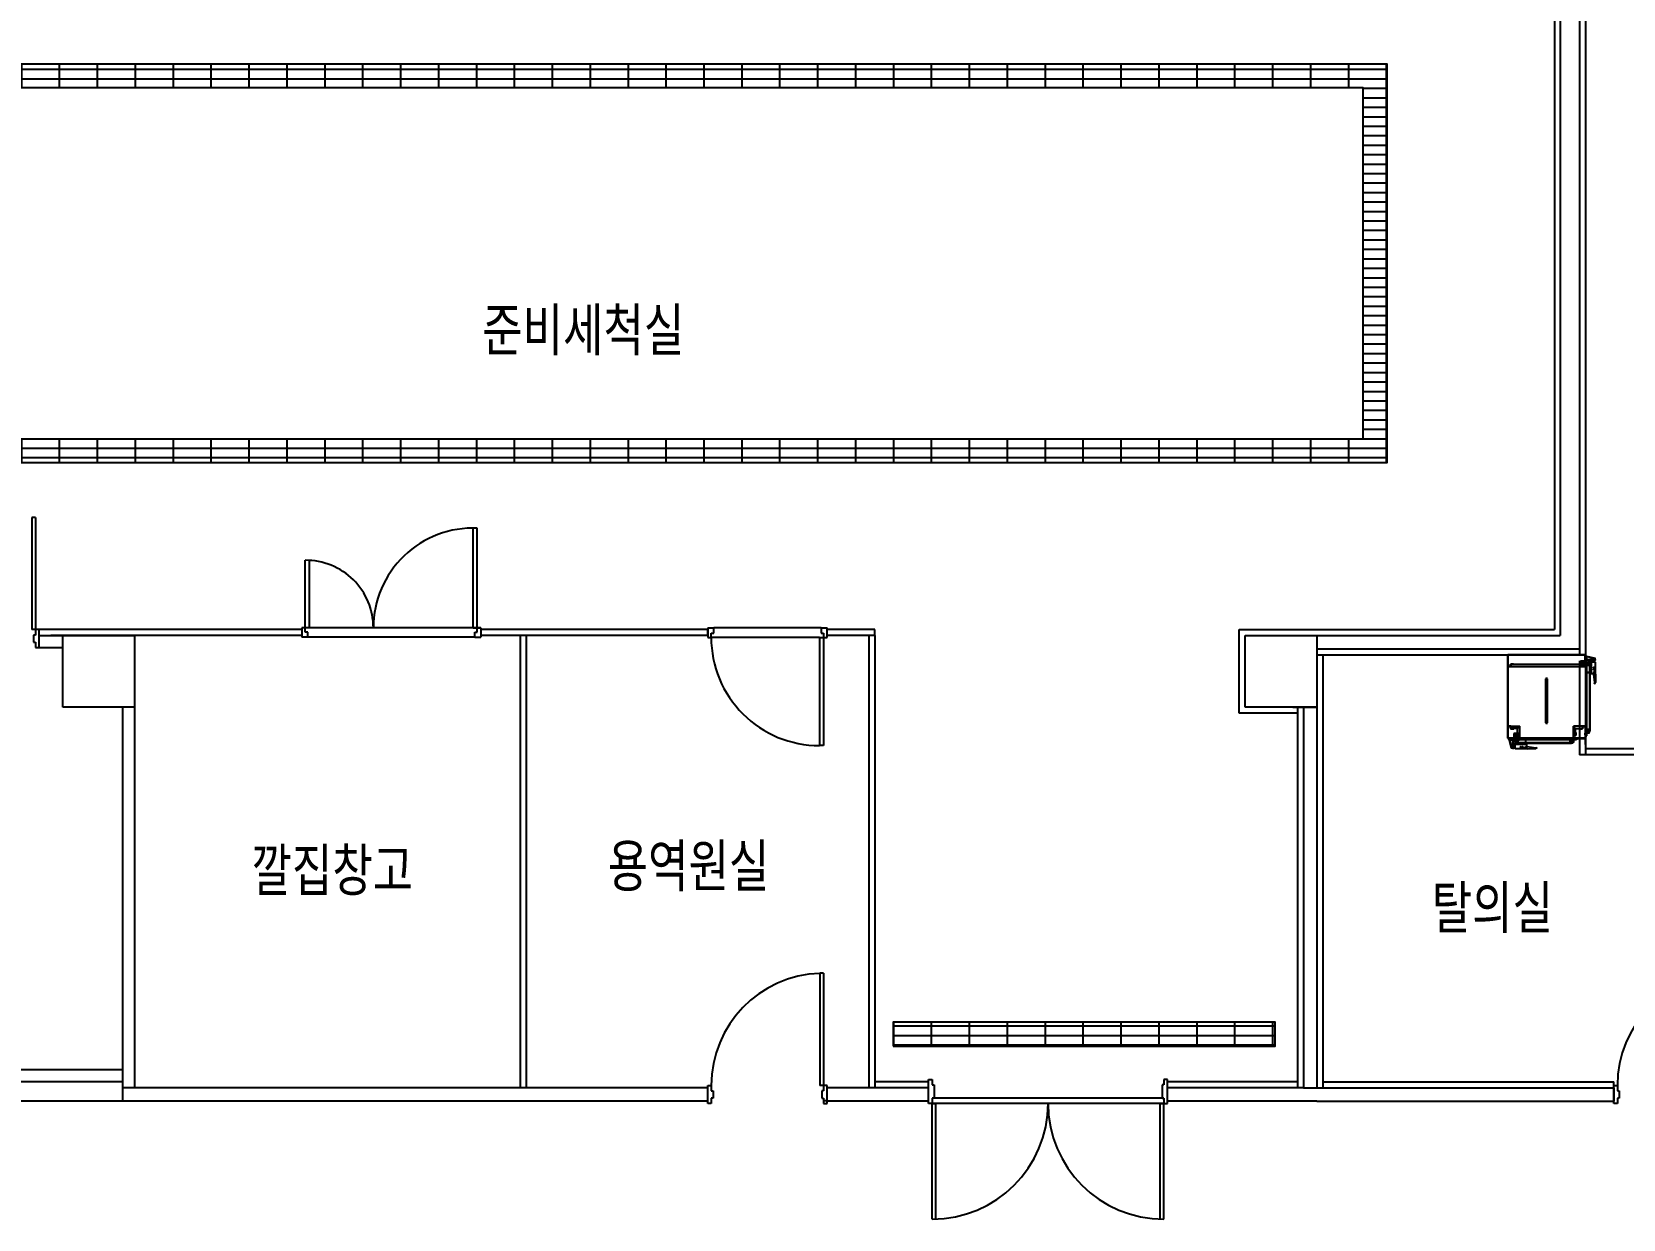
# Model space of a CAD drawing. Header units: millimetres. Extents: x 592430 to 684586, y -483905 to -416366.
# Drawn here: x 640673 to 653999, y -448398 to -438448 of the extents above; entities that cross this region are included whole.
import ezdxf

# ---------------------------------------------------------------- set-up
doc = ezdxf.new("R2010")
doc.units = ezdxf.units.MM
doc.header["$LTSCALE"] = 500
doc.layers.add('동물실', color=9, linetype='Continuous')
doc.styles.add('GHD', font='simple.shx', dxfattribs={"bigfont": 'whgtxt.shx'})
pattern_1 = [(0, (505968.09, -480354.85), (0, 79.375), []), (90, (505968.1, -480354.85), (-317.5, 2e-14), [])]

msp = doc.modelspace()

# ---------------------------------------------------------------- hatches: boundary and pattern name
at = {"layer": '동물실'}
h = msp.add_hatch(dxfattribs=at)
h.set_pattern_fill('GRATE', color=251, scale=100)
h.set_pattern_definition(pattern_1)
h.paths.add_polyline_path([(639533, -438718), (639733, -438918), (651823, -438918), (651823, -441858), (639733, -441858), (639533, -442058), (652023, -442058), (652023, -438718)])
h = msp.add_hatch(dxfattribs=at)
h.set_pattern_fill('GRATE', color=251, scale=100)
h.set_pattern_definition(pattern_1)
h.paths.add_polyline_path([(647885, -446948), (651085, -446948), (651085, -446748), (647885, -446748)])

# ---------------------------------------------------------------- linework, layer by layer
at = {"layer": '동물실', "color": 251}
for p, q in [((653683, -434958), (653683, -444508)), ((653633, -437108), (653633, -443668)), ((653633, -437108), (653633, -443668)), ((653423, -437318), (653423, -443458)), ((653473, -437268), (653473, -443508)), ((640673, -442518), (640673, -443458)), ((640703, -442518), (640673, -442518)), ((640673, -442518), (640673, -443458)), ((640703, -442518), (640673, -442518)), ((640703, -442518), (640703, -443458)), ((640703, -442518), (640703, -443458)), ((644368, -443442), (644368, -442607)), ((644403, -443442), (644403, -442607)), ((642962, -443442), (642962, -442877)), ((642997, -443442), (642997, -442877)), ((640703, -443458), (640673, -443458)), ((640703, -443458), (640673, -443458)), ((640703, -443503), (640688, -443503)), ((640688, -443503), (640688, -443563)), ((640703, -443503), (640688, -443503)), ((640688, -443503), (640688, -443563)), ((640733, -443458), (640703, -443458)), ((640703, -443458), (640703, -443503)), ((640733, -443458), (640703, -443458)), ((640703, -443458), (640703, -443503)), ((640733, -443608), (640733, -443458)), ((640733, -443608), (640733, -443458)), ((642933, -443458), (640733, -443458)), ((640733, -443508), (640933, -443508)), ((642933, -443508), (640833, -443508)), ((640933, -443508), (641533, -443508)), ((640933, -444108), (640933, -443508)), ((641533, -443508), (641533, -444108)), ((642962, -443442), (642933, -443442)), ((642933, -443442), (642933, -443522)), ((642933, -443442), (642933, -443522)), ((644433, -443442), (642933, -443442)), ((642962, -443478), (642962, -443442)), ((642997, -443442), (642962, -443442)), ((642983, -443478), (642962, -443478)), ((642983, -443522), (642983, -443478)), ((644368, -443442), (644403, -443442)), ((644383, -443522), (644383, -443478)), ((644383, -443478), (644403, -443478)), ((644403, -443478), (644403, -443442)), ((644403, -443442), (644433, -443442)), ((644433, -443442), (644433, -443522)), ((646333, -443458), (644433, -443458)), ((646333, -443508), (644433, -443508)), ((644763, -443508), (644763, -447298)), ((644813, -443508), (644813, -447298)), ((646333, -443443), (646333, -443523)), ((646333, -443443), (646383, -443443)), ((646333, -443508), (646333, -443458)), ((646333, -443458), (646333, -443508)), ((646362, -443488), (646383, -443488)), ((646362, -443523), (646362, -443488)), ((646362, -443488), (646383, -443488)), ((646383, -443488), (646383, -443443)), ((647283, -443443), (646383, -443443)), ((647283, -443443), (647283, -443488)), ((647283, -443443), (647333, -443443)), ((647283, -443488), (647303, -443488)), ((647303, -443488), (647303, -443523)), ((647333, -443523), (647333, -443443)), ((647733, -443458), (647333, -443458)), ((647333, -443508), (647333, -443458)), ((647333, -443508), (647333, -443458)), ((647333, -443508), (647333, -443458)), ((647733, -443508), (647333, -443508)), ((647683, -443508), (647683, -447298)), ((647733, -443508), (647733, -443458)), ((647733, -443508), (647733, -447298)), ((650783, -443458), (651433, -443458)), ((650783, -444158), (650783, -443458)), ((650833, -443508), (651433, -443508)), ((650833, -444108), (650833, -443508)), ((651433, -443458), (653423, -443458)), ((651433, -443508), (651433, -443708)), ((651433, -443508), (651433, -444108)), ((651433, -443508), (653473, -443508)), ((640688, -443563), (640703, -443563)), ((640688, -443563), (640703, -443563)), ((640703, -443563), (640703, -443608)), ((640703, -443563), (640703, -443608)), ((640703, -443608), (640733, -443608)), ((640703, -443608), (640733, -443608)), ((640733, -443608), (640933, -443608)), ((642983, -443522), (642933, -443522)), ((644383, -443522), (642983, -443522)), ((644383, -443522), (644433, -443522)), ((646333, -443523), (646362, -443523)), ((647268, -443523), (646362, -443523)), ((647268, -443523), (647268, -444429)), ((647268, -443523), (647303, -443523)), ((647303, -443523), (647333, -443523)), ((647303, -443523), (647303, -444429)), ((651433, -443618), (653633, -443618)), ((641533, -443708), (641533, -447298)), ((651433, -443668), (653683, -443668)), ((651483, -443668), (651483, -447298)), ((653033, -443668), (653033, -443768)), ((653033, -443768), (653033, -443668)), ((653033, -443668), (653683, -443668)), ((653033, -443681), (653033, -443716)), ((653033, -443686), (653033, -443721)), ((653033, -443768), (653033, -444370)), ((653033, -443768), (653058, -443768)), ((653058, -443768), (653033, -443768)), ((653034, -443767), (653034, -443670)), ((653682, -443670), (653034, -443670)), ((653034, -443670), (653034, -443767)), ((653034, -443767), (653057, -443767)), ((653034, -444368), (653034, -443768)), ((653057, -443767), (653057, -443747)), ((653057, -443747), (653082, -443747)), ((653082, -443748), (653058, -443748)), ((653058, -443748), (653058, -443768)), ((653658, -443750), (653058, -443750)), ((653058, -443750), (653058, -443768)), ((653058, -443768), (653658, -443768)), ((653077, -443744), (653077, -443755)), ((653082, -443748), (653082, -443747)), ((653633, -443718), (653633, -444508)), ((653634, -443748), (653634, -443747)), ((653634, -443747), (653659, -443747)), ((653658, -443748), (653634, -443748)), ((653639, -443742), (653639, -443758)), ((653642, -443719), (653682, -443719)), ((653642, -443759), (653642, -443719)), ((653682, -443759), (653642, -443759)), ((653689, -443731), (653652, -443731)), ((653652, -443731), (653652, -443746)), ((653652, -443746), (653689, -443746)), ((653658, -443768), (653658, -443748)), ((653658, -443768), (653658, -443750)), ((653683, -443768), (653658, -443768)), ((653659, -443747), (653659, -443767)), ((653659, -443767), (653682, -443767)), ((653660, -443734), (653666, -443734)), ((653666, -443743), (653660, -443743)), ((653682, -443767), (653682, -443670)), ((653682, -443719), (653682, -443759)), ((653683, -443668), (653683, -443768)), ((653693, -443681), (653683, -443681)), ((653683, -443681), (653683, -443716)), ((653693, -443686), (653683, -443686)), ((653683, -443686), (653683, -443721)), ((653683, -443716), (653693, -443716)), ((653683, -443721), (653693, -443721)), ((653697, -443733), (653685, -443733)), ((653689, -443746), (653689, -443731)), ((653689, -443731), (653721, -443731)), ((653703, -443745), (653689, -443745)), ((653702, -443746), (653689, -443746)), ((653689, -443761), (653701, -443761)), ((653689, -443818), (653689, -443761)), ((653720, -443733), (653691, -443733)), ((653691, -443733), (653691, -444304)), ((653691, -443763), (653691, -443817)), ((653702, -443763), (653691, -443763)), ((653693, -443716), (653693, -443681)), ((653693, -443681), (653748, -443697)), ((653693, -443681), (653765, -443697)), ((653693, -443721), (653693, -443686)), ((653693, -443686), (653693, -443712)), ((653693, -443686), (653693, -443712)), ((653693, -443707), (653748, -443707)), ((653693, -443707), (653765, -443707)), ((653732, -443713), (653693, -443713)), ((653749, -443713), (653693, -443713)), ((653701, -443746), (653702, -443746)), ((653701, -443761), (653701, -443746)), ((653702, -443746), (653702, -443763)), ((653702, -443753), (653702, -443746)), ((653703, -443753), (653702, -443753)), ((653703, -443745), (653703, -443753)), ((653708, -443713), (653708, -443743)), ((653720, -444304), (653720, -443733)), ((653769, -443731), (653721, -443731)), ((653721, -443731), (653721, -443825)), ((653721, -443731), (653721, -444305)), ((653727, -443728), (653727, -443731)), ((653730, -443731), (653730, -443825)), ((653732, -443707), (653732, -443715)), ((653747, -443709), (653732, -443709)), ((653732, -443715), (653736, -443723)), ((653747, -443715), (653743, -443723)), ((653745, -443715), (653745, -443731)), ((653747, -443707), (653747, -443715)), ((653748, -443707), (653748, -443697)), ((653764, -443709), (653749, -443709)), ((653749, -443712), (653749, -443720)), ((653749, -443715), (653753, -443723)), ((653764, -443715), (653760, -443723)), ((653764, -443707), (653764, -443715)), ((653764, -443731), (653766, -443736)), ((653765, -443707), (653765, -443697)), ((653766, -443736), (653766, -443793)), ((653769, -443825), (653769, -443731)), ((653769, -443830), (653769, -443731)), ((653367, -443869), (653349, -443869)), ((653349, -443869), (653349, -444239)), ((653367, -443882), (653349, -443882)), ((653364, -443885), (653352, -443885)), ((653352, -443885), (653352, -444223)), ((653358, -443858), (653358, -444249)), ((653364, -444223), (653364, -443885)), ((653367, -444239), (653367, -443869)), ((653719, -443818), (653689, -443818)), ((653691, -443817), (653720, -443817)), ((653719, -443837), (653719, -443818)), ((653720, -443837), (653719, -443837)), ((653720, -443817), (653720, -443837)), ((653721, -443825), (653769, -443825)), ((653766, -443793), (653749, -443825)), ((653754, -443830), (653749, -443825)), ((653763, -443902), (653754, -443830)), ((653759, -443912), (653763, -443902)), ((653762, -443912), (653767, -443902)), ((653769, -443830), (653767, -443902)), ((653762, -443912), (653759, -443912)), ((641533, -444108), (640933, -444108)), ((641433, -444108), (641433, -447298)), ((651273, -444158), (650783, -444158)), ((651433, -444108), (650833, -444108)), ((651233, -444108), (651433, -444108)), ((651273, -444108), (651273, -447298)), ((651323, -444108), (651323, -447298)), ((651433, -444108), (651433, -447298)), ((653058, -444268), (653034, -444268)), ((653034, -444270), (653057, -444270)), ((653057, -444270), (653057, -444290)), ((653057, -444290), (653083, -444290)), ((653058, -444286), (653058, -444268)), ((653058, -444288), (653058, -444268)), ((653083, -444288), (653058, -444288)), ((653059, -444268), (653133, -444268)), ((653059, -444268), (653059, -444286)), ((653059, -444268), (653133, -444268)), ((653115, -444286), (653059, -444286)), ((653083, -444290), (653083, -444288)), ((653133, -444268), (653115, -444286)), ((653133, -444268), (653115, -444286)), ((653115, -444344), (653115, -444286)), ((653133, -444344), (653133, -444268)), ((653133, -444344), (653133, -444268)), ((653349, -444226), (653367, -444226)), ((653349, -444239), (653367, -444239)), ((653352, -444223), (653364, -444223)), ((653583, -444268), (653601, -444286)), ((653583, -444344), (653583, -444268)), ((653657, -444268), (653583, -444268)), ((653601, -444344), (653601, -444286)), ((653601, -444286), (653657, -444286)), ((653633, -444288), (653633, -444290)), ((653658, -444288), (653633, -444288)), ((653633, -444290), (653659, -444290)), ((653657, -444268), (653657, -444286)), ((653658, -444268), (653658, -444286)), ((653658, -444268), (653658, -444288)), ((653683, -444268), (653658, -444268)), ((653659, -444270), (653682, -444270)), ((653659, -444290), (653659, -444270)), ((653682, -444270), (653682, -444368)), ((653683, -444306), (653683, -444315)), ((653683, -444306), (653695, -444306)), ((653721, -444305), (653689, -444305)), ((653691, -444304), (653720, -444304)), ((653721, -444305), (653695, -444305)), ((653695, -444305), (653695, -444316)), ((653721, -444305), (653695, -444305)), ((653708, -444285), (653708, -444332)), ((653708, -444304), (653708, -444310)), ((653721, -444316), (653721, -444305)), ((653721, -444316), (653721, -444305)), ((647303, -444429), (647268, -444429)), ((653033, -444370), (653683, -444370)), ((653033, -444370), (653133, -444370)), ((653682, -444368), (653034, -444368)), ((653132, -444368), (653034, -444368)), ((653046, -444380), (653046, -444370)), ((653046, -444380), (653062, -444452)), ((653046, -444380), (653062, -444435)), ((653081, -444380), (653046, -444380)), ((653051, -444380), (653051, -444370)), ((653051, -444380), (653077, -444380)), ((653051, -444380), (653077, -444380)), ((653086, -444380), (653051, -444380)), ((653072, -444435), (653062, -444435)), ((653072, -444380), (653072, -444452)), ((653072, -444380), (653072, -444435)), ((653072, -444419), (653080, -444419)), ((653072, -444434), (653080, -444434)), ((653074, -444434), (653074, -444419)), ((653074, -444451), (653074, -444436)), ((653077, -444395), (653107, -444395)), ((653077, -444436), (653085, -444436)), ((653078, -444436), (653078, -444380)), ((653078, -444419), (653078, -444380)), ((653080, -444419), (653088, -444423)), ((653080, -444434), (653088, -444430)), ((653080, -444432), (653096, -444432)), ((653080, -444436), (653088, -444440)), ((653081, -444370), (653081, -444380)), ((653123, -444328), (653083, -444328)), ((653083, -444328), (653083, -444368)), ((653083, -444368), (653123, -444368)), ((653083, -444368), (653123, -444368)), ((653086, -444370), (653086, -444380)), ((653093, -444414), (653096, -444414)), ((653096, -444339), (653111, -444339)), ((653096, -444376), (653096, -444339)), ((653096, -444376), (653096, -444408)), ((653111, -444376), (653096, -444376)), ((653096, -444408), (653566, -444408)), ((653096, -444408), (653190, -444408)), ((653096, -444456), (653096, -444408)), ((653096, -444417), (653190, -444417)), ((653097, -444378), (653565, -444378)), ((653097, -444407), (653097, -444378)), ((653565, -444407), (653097, -444407)), ((653098, -444384), (653098, -444372)), ((653099, -444347), (653099, -444353)), ((653108, -444353), (653108, -444347)), ((653110, -444390), (653110, -444376)), ((653110, -444390), (653118, -444390)), ((653111, -444339), (653111, -444376)), ((653111, -444389), (653111, -444376)), ((653126, -444388), (653111, -444388)), ((653111, -444388), (653111, -444389)), ((653118, -444389), (653111, -444389)), ((653111, -444389), (653127, -444389)), ((653113, -444321), (653112, -444321)), ((653112, -444321), (653112, -444346)), ((653112, -444346), (653132, -444346)), ((653113, -444345), (653113, -444321)), ((653133, -444345), (653113, -444345)), ((653133, -444344), (653115, -444344)), ((653118, -444390), (653118, -444389)), ((653123, -444368), (653123, -444328)), ((653183, -444376), (653126, -444376)), ((653126, -444376), (653126, -444388)), ((653127, -444389), (653127, -444378)), ((653127, -444378), (653182, -444378)), ((653132, -444346), (653132, -444368)), ((653133, -444370), (653133, -444345)), ((653158, -444453), (653190, -444436)), ((653182, -444378), (653182, -444407)), ((653182, -444407), (653202, -444407)), ((653183, -444406), (653183, -444376)), ((653202, -444406), (653183, -444406)), ((653190, -444408), (653190, -444456)), ((653195, -444441), (653190, -444436)), ((653267, -444450), (653195, -444441)), ((653202, -444407), (653202, -444406)), ((653559, -444368), (653538, -444368)), ((653546, -444395), (653592, -444395)), ((653683, -444370), (653559, -444370)), ((653560, -444368), (653682, -444368)), ((653564, -444395), (653571, -444395)), ((653565, -444378), (653565, -444407)), ((653566, -444408), (653566, -444376)), ((653566, -444408), (653566, -444382)), ((653566, -444382), (653577, -444382)), ((653566, -444408), (653566, -444382)), ((653577, -444408), (653566, -444408)), ((653577, -444408), (653566, -444408)), ((653567, -444370), (653567, -444382)), ((653567, -444370), (653576, -444370)), ((653611, -444370), (653576, -444370)), ((653611, -444370), (653576, -444370)), ((653576, -444370), (653576, -444382)), ((653611, -444370), (653576, -444370)), ((653583, -444371), (653576, -444371)), ((653582, -444380), (653576, -444380)), ((653577, -444382), (653577, -444408)), ((653670, -444370), (653581, -444370)), ((653670, -444370), (653581, -444370)), ((653670, -444370), (653581, -444370)), ((653583, -444344), (653601, -444344)), ((653583, -444345), (653603, -444345)), ((653583, -444370), (653583, -444345)), ((653583, -444381), (653583, -444370)), ((653583, -444370), (653608, -444370)), ((653583, -444370), (653608, -444370)), ((653608, -444381), (653583, -444381)), ((653584, -444346), (653584, -444368)), ((653604, -444346), (653584, -444346)), ((653596, -444386), (653596, -444361)), ((653603, -444321), (653604, -444321)), ((653603, -444345), (653603, -444321)), ((653604, -444321), (653604, -444346)), ((653608, -444370), (653608, -444381)), ((653608, -444370), (653608, -444381)), ((653699, -444335), (653674, -444335)), ((653683, -444315), (653695, -444315)), ((653683, -444420), (653683, -444318)), ((653683, -444322), (653683, -444348)), ((653683, -444322), (653683, -444348)), ((653694, -444322), (653683, -444322)), ((653683, -444348), (653694, -444348)), ((653683, -444348), (653694, -444348)), ((653684, -444322), (653684, -444315)), ((653693, -444322), (653693, -444315)), ((653694, -444348), (653694, -444322)), ((653695, -444316), (653721, -444316)), ((653072, -444452), (653062, -444452)), ((653072, -444451), (653080, -444451)), ((653080, -444451), (653088, -444447)), ((653096, -444451), (653101, -444453)), ((653195, -444456), (653096, -444456)), ((653190, -444456), (653096, -444456)), ((653101, -444453), (653158, -444453)), ((653195, -444456), (653267, -444454)), ((653277, -444446), (653267, -444450)), ((653277, -444449), (653267, -444454)), ((653277, -444449), (653277, -444446)), ((658733, -444508), (653633, -444508)), ((658733, -444458), (653683, -444458)), ((647273, -446338), (647273, -447278)), ((647303, -446338), (647273, -446338)), ((647273, -446338), (647273, -447278)), ((647303, -446338), (647273, -446338)), ((647303, -446338), (647303, -447278)), ((647303, -446338), (647303, -447278)), ((641433, -447148), (638033, -447148)), ((648183, -447428), (648183, -447228)), ((648183, -447228), (648213, -447228)), ((648183, -447428), (648183, -447228)), ((648183, -447228), (648213, -447228)), ((648213, -447228), (648213, -447273)), ((648213, -447228), (648213, -447273)), ((650183, -447228), (650153, -447228)), ((650153, -447228), (650153, -447273)), ((650183, -447228), (650153, -447228)), ((650153, -447228), (650153, -447273)), ((650183, -447428), (650183, -447228)), ((650183, -447428), (650183, -447228)), ((641433, -447248), (637756, -447248)), ((641433, -447248), (641433, -447408)), ((646333, -447298), (641433, -447298)), ((646333, -447428), (646333, -447278)), ((646333, -447278), (646363, -447278)), ((646333, -447428), (646333, -447278)), ((646333, -447278), (646363, -447278)), ((646363, -447278), (646363, -447323)), ((646363, -447278), (646363, -447323)), ((646363, -447323), (646378, -447323)), ((646363, -447323), (646378, -447323)), ((646378, -447323), (646378, -447383)), ((646378, -447323), (646378, -447383)), ((647303, -447278), (647273, -447278)), ((647303, -447278), (647273, -447278)), ((647303, -447323), (647288, -447323)), ((647288, -447323), (647288, -447383)), ((647303, -447323), (647288, -447323)), ((647288, -447323), (647288, -447383)), ((647333, -447278), (647303, -447278)), ((647303, -447278), (647303, -447323)), ((647333, -447278), (647303, -447278)), ((647303, -447278), (647303, -447323)), ((647333, -447428), (647333, -447278)), ((648183, -447298), (647333, -447298)), ((648183, -447248), (647733, -447248)), ((648213, -447273), (648228, -447273)), ((648213, -447273), (648228, -447273)), ((648228, -447273), (648228, -447383)), ((648228, -447273), (648228, -447383)), ((650153, -447273), (650138, -447273)), ((650138, -447273), (650138, -447383)), ((650153, -447273), (650138, -447273)), ((650138, -447273), (650138, -447383)), ((651273, -447248), (650183, -447248)), ((651323, -447298), (650183, -447298)), ((651323, -447298), (653921, -447298)), ((651483, -447248), (653921, -447248)), ((653921, -447298), (653921, -447248)), ((653921, -447428), (653921, -447278)), ((653921, -447278), (653951, -447278)), ((653921, -447428), (653921, -447278)), ((653921, -447278), (653951, -447278)), ((653921, -447298), (653921, -447408)), ((653951, -447278), (653951, -447323)), ((653951, -447278), (653951, -447323)), ((653951, -447323), (653966, -447323)), ((653951, -447323), (653966, -447323)), ((653966, -447323), (653966, -447383)), ((653966, -447323), (653966, -447383)), ((646333, -447408), (637756, -447408)), ((646363, -447428), (646333, -447428)), ((646363, -447428), (646333, -447428)), ((646378, -447383), (646363, -447383)), ((646363, -447383), (646363, -447428)), ((646378, -447383), (646363, -447383)), ((646363, -447383), (646363, -447428)), ((647288, -447383), (647303, -447383)), ((647288, -447383), (647303, -447383)), ((647303, -447383), (647303, -447428)), ((647303, -447383), (647303, -447428)), ((647303, -447403), (647333, -447403)), ((647303, -447428), (647333, -447428)), ((648183, -447408), (647333, -447408)), ((648213, -447428), (648183, -447428)), ((648213, -447428), (648183, -447428)), ((650153, -447383), (648213, -447383)), ((648228, -447383), (648213, -447383)), ((648213, -447383), (648213, -447428)), ((650153, -447383), (648213, -447383)), ((648228, -447383), (648213, -447383)), ((648213, -447383), (648213, -447428)), ((648213, -447428), (648243, -447428)), ((648213, -448398), (648213, -447428)), ((648213, -447428), (648243, -447428)), ((648213, -448398), (648213, -447428)), ((650153, -447428), (648213, -447428)), ((650153, -447428), (648213, -447428)), ((648243, -448398), (648243, -447428)), ((648243, -448398), (648243, -447428)), ((650123, -448398), (650123, -447428)), ((650123, -447428), (650153, -447428)), ((650123, -448398), (650123, -447428)), ((650123, -447428), (650153, -447428)), ((650138, -447383), (650153, -447383)), ((650138, -447383), (650153, -447383)), ((650153, -447383), (650153, -447428)), ((650153, -447383), (650153, -447428)), ((650153, -448398), (650153, -447428)), ((650153, -448398), (650153, -447428)), ((650153, -447428), (650183, -447428)), ((650153, -447428), (650183, -447428)), ((651433, -447408), (650183, -447408)), ((651433, -447408), (653921, -447408)), ((653951, -447428), (653921, -447428)), ((653951, -447428), (653921, -447428)), ((653966, -447383), (653951, -447383)), ((653951, -447383), (653951, -447428)), ((653966, -447383), (653951, -447383)), ((653951, -447383), (653951, -447428)), ((648213, -448398), (648213, -448398)), ((648213, -448398), (648213, -448398)), ((650152, -448398), (650153, -448398)), ((650152, -448398), (650153, -448398))]:
    msp.add_line(p, q, dxfattribs=at)
for points in [[(639533, -438718), (639533, -442058), (652023, -442058), (652023, -438718)], [(639733, -438918), (639733, -441858), (651823, -441858), (651823, -438918)], [(647885, -446948), (651085, -446948), (651085, -446748), (647885, -446748)]]:
    msp.add_lwpolyline(points, close=True, dxfattribs=at)
for centre in [(653754, -443776), (653754, -443791), (653760, -443811), (653141, -444441), (653156, -444441), (653175, -444447)]:
    msp.add_circle(centre, 2.5, dxfattribs=at)
for centre, radius, start, end in [((644368, -443442), 835, 87.5809, 180), ((642968, -443442), 565, 0, 90.6085), ((647267, -443524), 905, 179.9639, 270.0849), ((653660, -443739), 4.5, 90, 270), ((653666, -443739), 4.5, 270, 90), ((653745, -443733), 18, 87.7639, 163.9421), ((653739, -443721), 4, 201.759, 338.241), ((653756, -443721), 4, 201.759, 338.241), ((653098, -444432), 18, 106.0579, 182.2361), ((653086, -444426), 4, 291.759, 68.241), ((653086, -444443), 4, 291.759, 68.241), ((653103, -444347), 4.5, 0, 180), ((653103, -444353), 4.5, 180, 0), ((647303, -447278), 940, 91.8271, 180), ((647303, -447278), 940, 91.8271, 180), ((654891, -447278), 940, 91.8271, 180), ((654891, -447278), 940, 91.8271, 180), ((648213, -447428), 970, 270, 0), ((648213, -447428), 970, 270, 0), ((650153, -447428), 970, 180, 270), ((650153, -447428), 970, 180, 270)]:
    msp.add_arc(centre, radius, start, end, dxfattribs=at)

# ---------------------------------------------------------------- texts
at = {"layer": '동물실', "color": 251, "style": 'GHD', "width": 0.8}
for s, p in [('준비세척실', (644444, -441160)), ('용역원실', (645495, -445651)), ('깔집창고', (642512, -445687)), ('탈의실', (652396, -446001))]:
    msp.add_text(s, height=400, dxfattribs=at).set_placement(p)

doc.saveas('drawing.dxf')
